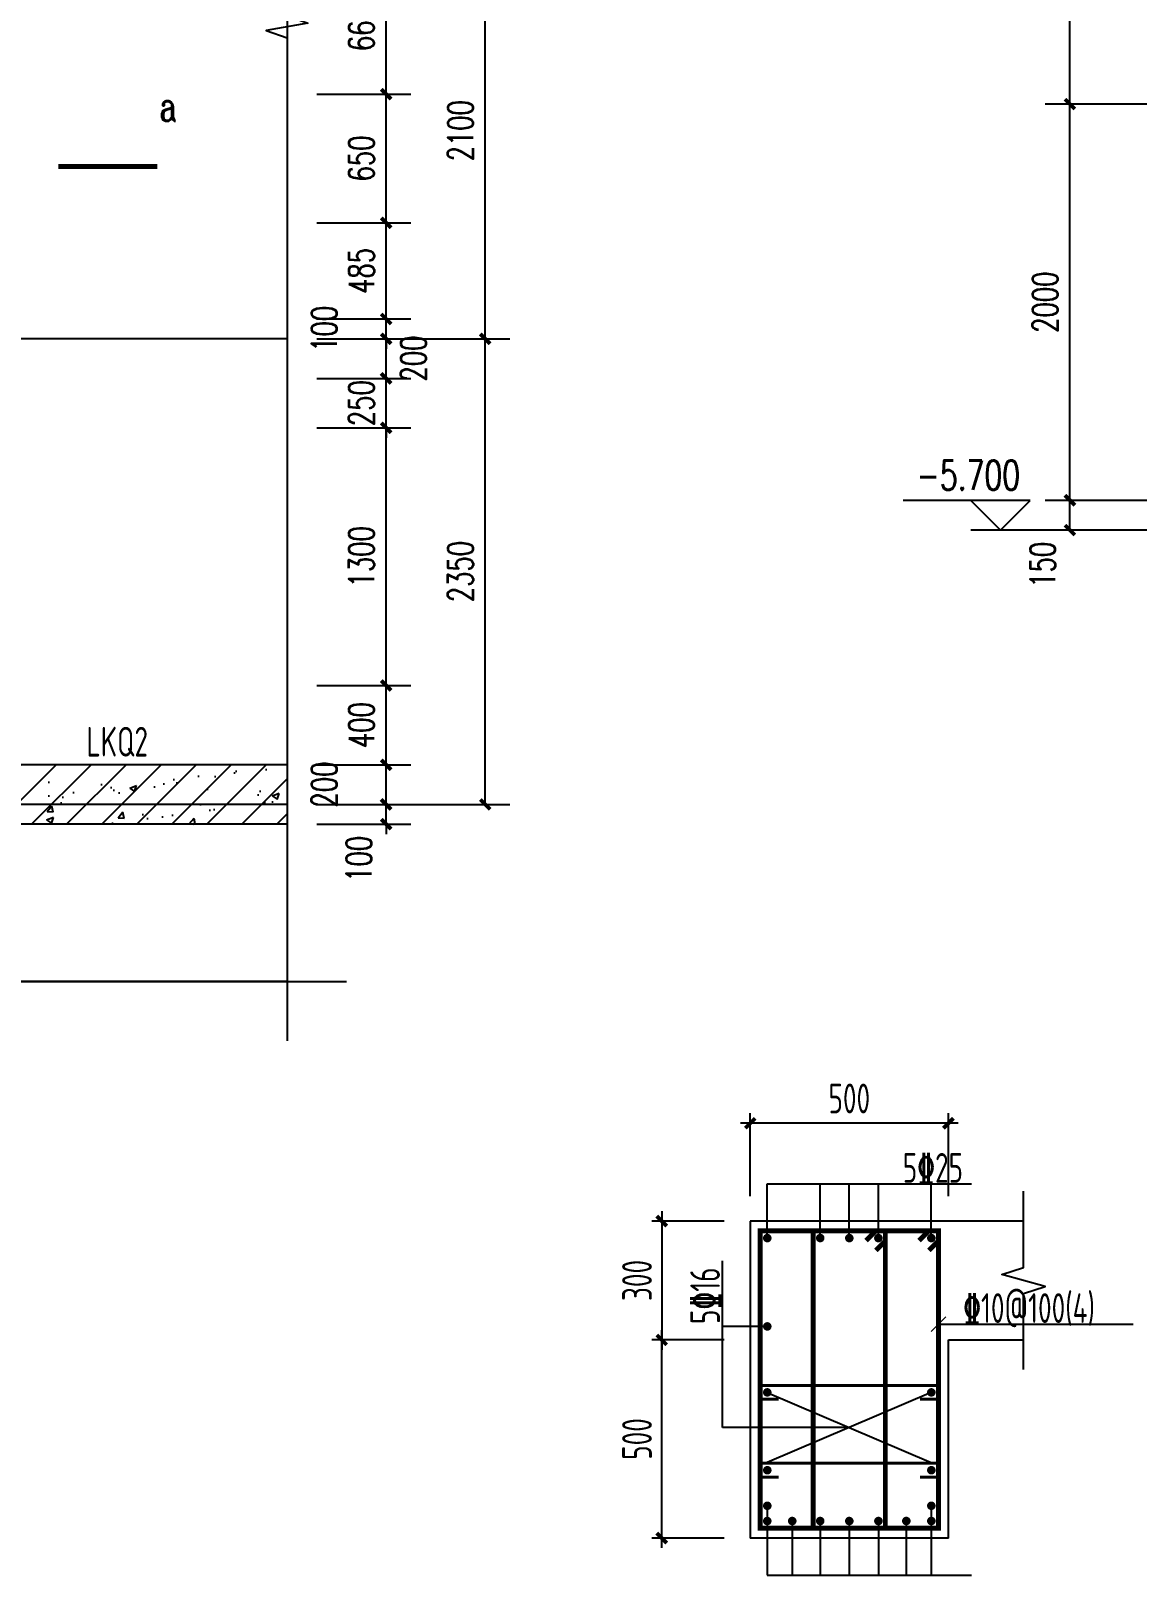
# Model space of a CAD drawing. Extents: x 37906 to 290206, y -18154 to 41246.
# Drawn here: x 220819 to 226403, y 25875 to 33668 of the extents above; entities that cross this region are included whole.
import ezdxf

# ---------------------------------------------------------------- set-up
doc = ezdxf.new("R2010")
doc.units = 0
doc.header["$LTSCALE"] = 1000
doc.header["$MEASUREMENT"] = 0
doc.linetypes.add('DOTE', pattern=[2.42, 2, -0.2, 0.02, -0.2])
for name, color, linetype in [('A-PUB_HATCH', 8, 'Continuous'), ('DIM', 3, 'Continuous'), ('DIM_ELEV', 3, 'Continuous'), ('DIM_SYMB', 3, 'Continuous'), ('DOTE', 1, 'DOTE'), ('PUB_DIM', 3, 'Continuous'), ('PUB_TEXT', 7, 'Continuous'), ('REIN', 1, 'Continuous'), ('RF-QT', 30, 'Continuous'), ('TEXT', 7, 'Continuous'), ('THIN', 7, 'Continuous')]:
    doc.layers.add(name, color=color, linetype=linetype)
doc.styles.add('_TCH_DIM', font='SIMPLEX', dxfattribs={"bigfont": 'GBCBIG'})
doc.styles.add('_TCH_DIM_T3', font='SIMPLEX', dxfattribs={"width": 0.705882, "bigfont": 'GBCBIG'})
doc.styles.add('_TCH_LABEL', font='COMPLEX', dxfattribs={"bigfont": 'GBCBIG'})
doc.styles.add('TSSD_Dimension', font='tssdeng.shx', dxfattribs={"width": 0.7, "bigfont": 'hztxt.shx'})
doc.styles.add('TSSD_Rein', font='tssdeng2.shx', dxfattribs={"width": 0.7, "bigfont": 'tssdchn.shx'})
doc.dimstyles.new('_TCH_ARCH&&50', dxfattribs={"dimtxt": 127.5, "dimasz": 50, "dimexe": 125, "dimexo": 150, "dimgap": 61.25, "dimtad": 1, "dimdec": 0, "dimrnd": 5, "dimzin": 0, "dimdsep": 46, "dimtxsty": '_TCH_DIM_T3', "dimblk": 'ARCHTICK', "dimcen": 0.09, "dimclrt": 7, "dimazin": 2, "dimtfac": 1, "dimtdec": 0, "dimtix": 1, "dimtmove": 2, "dimatfit": 3, "dimfxl": 1, "dimtolj": 1, "dimtzin": 0, "dimarcsym": 0})
doc.dimstyles.new('TSSD_50_50', dxfattribs={"dimtxt": 150, "dimasz": 50, "dimexe": 50, "dimexo": 125, "dimgap": 50, "dimtad": 1, "dimdec": 0, "dimzin": 0, "dimdsep": 46, "dimtxsty": 'TSSD_Dimension', "dimblk": 'ARCHTICK', "dimblk1": 'ARCHTICK', "dimblk2": 'ARCHTICK', "dimcen": 0, "dimdle": 50, "dimclrt": 7, "dimadec": 0, "dimazin": 0, "dimtfac": 1, "dimtdec": 0, "dimtix": 1, "dimtmove": 2, "dimatfit": 3, "dimfxl": 1, "dimtolj": 1, "dimtzin": 0, "dimarcsym": 0})

# ---------------------------------------------------------------- blocks, each defined once
blk = doc.blocks.new('_ArchTick')
at = {"color": 0, "linetype": 'ByBlock', "const_width": 0.4}
blk.add_lwpolyline([(-0.5, -0.5), (0.5, 0.5)], dxfattribs=at)
blk = doc.blocks.new('*D802')
at = {"layer": 'Defpoints', "color": 0}
for p in [(226063.6, 35998.9), (226653.7, 35998.9), (226653.7, 33298.9)]:
    blk.add_point(p, dxfattribs=at)
at = {"layer": 'PUB_DIM', "color": 0, "lineweight": -2}
for p, q in [((226503.7, 35998.9), (225938.6, 35998.9)), ((226063.6, 33298.9), (226063.6, 35998.9)), ((226503.7, 33298.9), (225938.6, 33298.9))]:
    blk.add_line(p, q, dxfattribs=at)
at = {"layer": 'PUB_DIM', "color": 0, "lineweight": -2, "xscale": 50, "yscale": 50, "zscale": 50}
for p, rotation in [((226063.6, 35998.9), 90), ((226063.6, 33298.9), 270)]:
    blk.add_blockref('_ArchTick', p, dxfattribs=dict(at, rotation=rotation))
at = {"layer": 'PUB_DIM', "color": 7, "insert": (225938.6, 34648.9), "char_height": 127.5, "attachment_point": 5, "rotation": 90, "style": '_TCH_DIM_T3'}
blk.add_mtext('\\A1;2700', dxfattribs=at)
blk = doc.blocks.new('*D803')
at = {"layer": 'Defpoints', "color": 0}
for p in [(226063.6, 33298.9), (226653.7, 33298.9), (226653.7, 31298.9)]:
    blk.add_point(p, dxfattribs=at)
at = {"layer": 'PUB_DIM', "color": 0, "lineweight": -2}
for p, q in [((226503.7, 33298.9), (225938.6, 33298.9)), ((226063.6, 31298.9), (226063.6, 33298.9)), ((226503.7, 31298.9), (225938.6, 31298.9))]:
    blk.add_line(p, q, dxfattribs=at)
at = {"layer": 'PUB_DIM', "color": 0, "lineweight": -2, "xscale": 50, "yscale": 50, "zscale": 50}
for p, rotation in [((226063.6, 33298.9), 90), ((226063.6, 31298.9), 270)]:
    blk.add_blockref('_ArchTick', p, dxfattribs=dict(at, rotation=rotation))
at = {"layer": 'PUB_DIM', "color": 7, "insert": (225938.6, 32298.9), "char_height": 127.5, "attachment_point": 5, "rotation": 90, "style": '_TCH_DIM_T3'}
blk.add_mtext('\\A1;2000', dxfattribs=at)
blk = doc.blocks.new('*D804')
at = {"layer": 'Defpoints', "color": 0}
for p in [(226063.6, 31298.9), (226653.7, 31298.9), (226653.7, 31148.9)]:
    blk.add_point(p, dxfattribs=at)
at = {"layer": 'PUB_DIM', "color": 0, "lineweight": -2}
for p, q in [((226503.7, 31298.9), (225938.6, 31298.9)), ((226063.6, 31148.9), (226063.6, 31298.9)), ((226503.7, 31148.9), (225938.6, 31148.9))]:
    blk.add_line(p, q, dxfattribs=at)
at = {"layer": 'PUB_DIM', "color": 0, "lineweight": -2, "xscale": 50, "yscale": 50, "zscale": 50}
for p, rotation in [((226063.6, 31298.9), 90), ((226063.6, 31148.9), 270)]:
    blk.add_blockref('_ArchTick', p, dxfattribs=dict(at, rotation=rotation))
at = {"layer": 'PUB_DIM', "color": 7, "insert": (225926.1, 30973.9), "char_height": 127.5, "attachment_point": 5, "rotation": 90, "style": '_TCH_DIM_T3'}
blk.add_mtext('\\A1;150', dxfattribs=at)
blk = doc.blocks.new('*D845')
at = {"layer": 'Defpoints', "color": 0}
for p in [(222112.5, 34014.3), (222612.5, 34014.3), (222112.5, 33349.1)]:
    blk.add_point(p, dxfattribs=at)
at = {"layer": 'PUB_DIM', "color": 0, "lineweight": -2}
for p, q in [((222262.5, 34014.3), (222737.5, 34014.3)), ((222612.5, 33349.1), (222612.5, 34014.3)), ((222262.5, 33349.1), (222737.5, 33349.1))]:
    blk.add_line(p, q, dxfattribs=at)
at = {"layer": 'PUB_DIM', "color": 0, "lineweight": -2, "xscale": 50, "yscale": 50, "zscale": 50}
for p, rotation in [((222612.5, 34014.3), 90), ((222612.5, 33349.1), 270)]:
    blk.add_blockref('_ArchTick', p, dxfattribs=dict(at, rotation=rotation))
at = {"layer": 'PUB_DIM', "color": 7, "insert": (222487.5, 33681.7), "char_height": 127.5, "attachment_point": 5, "rotation": 90, "style": '_TCH_DIM_T3'}
blk.add_mtext('\\A1;665', dxfattribs=at)
blk = doc.blocks.new('*D846')
at = {"layer": 'Defpoints', "color": 0}
for p in [(222112.5, 33349.1), (222612.5, 33349.1), (222112.5, 32699.1)]:
    blk.add_point(p, dxfattribs=at)
at = {"layer": 'PUB_DIM', "color": 0, "lineweight": -2}
for p, q in [((222262.5, 33349.1), (222737.5, 33349.1)), ((222612.5, 32699.1), (222612.5, 33349.1)), ((222262.5, 32699.1), (222737.5, 32699.1))]:
    blk.add_line(p, q, dxfattribs=at)
at = {"layer": 'PUB_DIM', "color": 0, "lineweight": -2, "xscale": 50, "yscale": 50, "zscale": 50}
for p, rotation in [((222612.5, 33349.1), 90), ((222612.5, 32699.1), 270)]:
    blk.add_blockref('_ArchTick', p, dxfattribs=dict(at, rotation=rotation))
at = {"layer": 'PUB_DIM', "color": 7, "insert": (222487.5, 33024.1), "char_height": 127.5, "attachment_point": 5, "rotation": 90, "style": '_TCH_DIM_T3'}
blk.add_mtext('\\A1;650', dxfattribs=at)
blk = doc.blocks.new('*D847')
at = {"layer": 'Defpoints', "color": 0}
for p in [(222112.5, 32699.1), (222612.5, 32699.1), (222112.5, 32214.3)]:
    blk.add_point(p, dxfattribs=at)
at = {"layer": 'PUB_DIM', "color": 0, "lineweight": -2}
for p, q in [((222262.5, 32699.1), (222737.5, 32699.1)), ((222612.5, 32214.3), (222612.5, 32699.1)), ((222262.5, 32214.3), (222737.5, 32214.3))]:
    blk.add_line(p, q, dxfattribs=at)
at = {"layer": 'PUB_DIM', "color": 0, "lineweight": -2, "xscale": 50, "yscale": 50, "zscale": 50}
for p, rotation in [((222612.5, 32699.1), 90), ((222612.5, 32214.3), 270)]:
    blk.add_blockref('_ArchTick', p, dxfattribs=dict(at, rotation=rotation))
at = {"layer": 'PUB_DIM', "color": 7, "insert": (222487.5, 32456.7), "char_height": 127.5, "attachment_point": 5, "rotation": 90, "style": '_TCH_DIM_T3'}
blk.add_mtext('\\A1;485', dxfattribs=at)
blk = doc.blocks.new('*D848')
at = {"layer": 'Defpoints', "color": 0}
for p in [(222112.5, 32214.3), (222612.5, 32214.3), (222112.5, 32114.3)]:
    blk.add_point(p, dxfattribs=at)
at = {"layer": 'PUB_DIM', "color": 0, "lineweight": -2}
for p, q in [((222262.5, 32214.3), (222737.5, 32214.3)), ((222612.5, 32214.3), (222612.5, 32264.3)), ((222612.5, 32114.3), (222612.5, 32214.3)), ((222262.5, 32114.3), (222737.5, 32114.3)), ((222612.5, 32114.3), (222612.5, 32064.3))]:
    blk.add_line(p, q, dxfattribs=at)
at = {"layer": 'PUB_DIM', "color": 0, "lineweight": -2, "xscale": 50, "yscale": 50, "zscale": 50}
for p, rotation in [((222612.5, 32214.3), 270), ((222612.5, 32114.3), 90)]:
    blk.add_blockref('_ArchTick', p, dxfattribs=dict(at, rotation=rotation))
at = {"layer": 'PUB_DIM', "color": 7, "insert": (222300, 32164.3), "char_height": 127.5, "attachment_point": 5, "rotation": 90, "style": '_TCH_DIM_T3'}
blk.add_mtext('\\A1;100', dxfattribs=at)
blk = doc.blocks.new('*D849')
at = {"layer": 'Defpoints', "color": 0}
for p in [(222112.5, 32114.3), (222612.5, 32114.3), (222112.5, 31914.3)]:
    blk.add_point(p, dxfattribs=at)
at = {"layer": 'PUB_DIM', "color": 0, "lineweight": -2}
for p, q in [((222262.5, 32114.3), (222737.5, 32114.3)), ((222612.5, 31914.3), (222612.5, 32114.3)), ((222262.5, 31914.3), (222737.5, 31914.3))]:
    blk.add_line(p, q, dxfattribs=at)
at = {"layer": 'PUB_DIM', "color": 0, "lineweight": -2, "xscale": 50, "yscale": 50, "zscale": 50}
for p, rotation in [((222612.5, 32114.3), 90), ((222612.5, 31914.3), 270)]:
    blk.add_blockref('_ArchTick', p, dxfattribs=dict(at, rotation=rotation))
at = {"layer": 'PUB_DIM', "color": 7, "insert": (222750, 32014.3), "char_height": 127.5, "attachment_point": 5, "rotation": 90, "style": '_TCH_DIM_T3'}
blk.add_mtext('\\A1;200', dxfattribs=at)
blk = doc.blocks.new('*D850')
at = {"layer": 'Defpoints', "color": 0}
for p in [(222112.5, 31914.3), (222612.5, 31914.3), (222112.5, 31664.3)]:
    blk.add_point(p, dxfattribs=at)
at = {"layer": 'PUB_DIM', "color": 0, "lineweight": -2}
for p, q in [((222612.5, 31914.3), (222612.5, 31964.3)), ((222262.5, 31914.3), (222737.5, 31914.3)), ((222612.5, 31664.3), (222612.5, 31914.3)), ((222262.5, 31664.3), (222737.5, 31664.3)), ((222612.5, 31664.3), (222612.5, 31614.3))]:
    blk.add_line(p, q, dxfattribs=at)
at = {"layer": 'PUB_DIM', "color": 0, "lineweight": -2, "xscale": 50, "yscale": 50, "zscale": 50}
for p, rotation in [((222612.5, 31914.3), 270), ((222612.5, 31664.3), 90)]:
    blk.add_blockref('_ArchTick', p, dxfattribs=dict(at, rotation=rotation))
at = {"layer": 'PUB_DIM', "color": 7, "insert": (222487.5, 31789.3), "char_height": 127.5, "attachment_point": 5, "rotation": 90, "style": '_TCH_DIM_T3'}
blk.add_mtext('\\A1;250', dxfattribs=at)
blk = doc.blocks.new('*D851')
at = {"layer": 'Defpoints', "color": 0}
for p in [(222112.5, 31664.3), (222612.5, 31664.3), (222112.5, 30364.3)]:
    blk.add_point(p, dxfattribs=at)
at = {"layer": 'PUB_DIM', "color": 0, "lineweight": -2}
for p, q in [((222262.5, 31664.3), (222737.5, 31664.3)), ((222612.5, 30364.3), (222612.5, 31664.3)), ((222262.5, 30364.3), (222737.5, 30364.3))]:
    blk.add_line(p, q, dxfattribs=at)
at = {"layer": 'PUB_DIM', "color": 0, "lineweight": -2, "xscale": 50, "yscale": 50, "zscale": 50}
for p, rotation in [((222612.5, 31664.3), 90), ((222612.5, 30364.3), 270)]:
    blk.add_blockref('_ArchTick', p, dxfattribs=dict(at, rotation=rotation))
at = {"layer": 'PUB_DIM', "color": 7, "insert": (222487.5, 31014.3), "char_height": 127.5, "attachment_point": 5, "rotation": 90, "style": '_TCH_DIM_T3'}
blk.add_mtext('\\A1;1300', dxfattribs=at)
blk = doc.blocks.new('*D852')
at = {"layer": 'Defpoints', "color": 0}
for p in [(222112.5, 30364.3), (222612.5, 30364.3), (222112.5, 29964.3)]:
    blk.add_point(p, dxfattribs=at)
at = {"layer": 'PUB_DIM', "color": 0, "lineweight": -2}
for p, q in [((222262.5, 30364.3), (222737.5, 30364.3)), ((222612.5, 29964.3), (222612.5, 30364.3)), ((222262.5, 29964.3), (222737.5, 29964.3))]:
    blk.add_line(p, q, dxfattribs=at)
at = {"layer": 'PUB_DIM', "color": 0, "lineweight": -2, "xscale": 50, "yscale": 50, "zscale": 50}
for p, rotation in [((222612.5, 30364.3), 90), ((222612.5, 29964.3), 270)]:
    blk.add_blockref('_ArchTick', p, dxfattribs=dict(at, rotation=rotation))
at = {"layer": 'PUB_DIM', "color": 7, "insert": (222487.5, 30164.3), "char_height": 127.5, "attachment_point": 5, "rotation": 90, "style": '_TCH_DIM_T3'}
blk.add_mtext('\\A1;400', dxfattribs=at)
blk = doc.blocks.new('*D853')
at = {"layer": 'Defpoints', "color": 0}
for p in [(222112.5, 29964.3), (222612.5, 29964.3), (222112.5, 29764.3)]:
    blk.add_point(p, dxfattribs=at)
at = {"layer": 'PUB_DIM', "color": 0, "lineweight": -2}
for p, q in [((222262.5, 29964.3), (222737.5, 29964.3)), ((222612.5, 29764.3), (222612.5, 29964.3)), ((222262.5, 29764.3), (222737.5, 29764.3))]:
    blk.add_line(p, q, dxfattribs=at)
at = {"layer": 'PUB_DIM', "color": 0, "lineweight": -2, "xscale": 50, "yscale": 50, "zscale": 50}
for p, rotation in [((222612.5, 29964.3), 90), ((222612.5, 29764.3), 270)]:
    blk.add_blockref('_ArchTick', p, dxfattribs=dict(at, rotation=rotation))
at = {"layer": 'PUB_DIM', "color": 7, "insert": (222300, 29864.3), "char_height": 127.5, "attachment_point": 5, "rotation": 90, "style": '_TCH_DIM_T3'}
blk.add_mtext('\\A1;200', dxfattribs=at)
blk = doc.blocks.new('*D854')
at = {"layer": 'Defpoints', "color": 0}
for p in [(222112.5, 29764.3), (222612.5, 29764.3), (222112.5, 29664.3)]:
    blk.add_point(p, dxfattribs=at)
at = {"layer": 'PUB_DIM', "color": 0, "lineweight": -2}
for p, q in [((222612.5, 29764.3), (222612.5, 29814.3)), ((222262.5, 29764.3), (222737.5, 29764.3)), ((222612.5, 29664.3), (222612.5, 29764.3)), ((222262.5, 29664.3), (222737.5, 29664.3)), ((222612.5, 29664.3), (222612.5, 29614.3))]:
    blk.add_line(p, q, dxfattribs=at)
at = {"layer": 'PUB_DIM', "color": 0, "lineweight": -2, "xscale": 50, "yscale": 50, "zscale": 50}
for p, rotation in [((222612.5, 29764.3), 270), ((222612.5, 29664.3), 90)]:
    blk.add_blockref('_ArchTick', p, dxfattribs=dict(at, rotation=rotation))
at = {"layer": 'PUB_DIM', "color": 7, "insert": (222475, 29489.3), "char_height": 127.5, "attachment_point": 5, "rotation": 90, "style": '_TCH_DIM_T3'}
blk.add_mtext('\\A1;100', dxfattribs=at)
blk = doc.blocks.new('*D878')
at = {"layer": 'Defpoints', "color": 0}
for p in [(222112.5, 32114.3), (223112.5, 32114.3), (222112.5, 29764.3)]:
    blk.add_point(p, dxfattribs=at)
at = {"layer": 'PUB_DIM', "color": 0, "lineweight": -2}
for p, q in [((222262.5, 32114.3), (223237.5, 32114.3)), ((223112.5, 29764.3), (223112.5, 32114.3)), ((222262.5, 29764.3), (223237.5, 29764.3))]:
    blk.add_line(p, q, dxfattribs=at)
at = {"layer": 'PUB_DIM', "color": 0, "lineweight": -2, "xscale": 50, "yscale": 50, "zscale": 50}
for p, rotation in [((223112.5, 32114.3), 90), ((223112.5, 29764.3), 270)]:
    blk.add_blockref('_ArchTick', p, dxfattribs=dict(at, rotation=rotation))
at = {"layer": 'PUB_DIM', "color": 7, "insert": (222987.5, 30939.3), "char_height": 127.5, "attachment_point": 5, "rotation": 90, "style": '_TCH_DIM_T3'}
blk.add_mtext('\\A1;2350', dxfattribs=at)
blk = doc.blocks.new('*D879')
at = {"layer": 'Defpoints', "color": 0}
for p in [(222112.5, 34214.3), (223112.5, 34214.3), (222112.5, 32114.3)]:
    blk.add_point(p, dxfattribs=at)
at = {"layer": 'PUB_DIM', "color": 0, "lineweight": -2}
for p, q in [((222262.5, 34214.3), (223237.5, 34214.3)), ((223112.5, 32114.3), (223112.5, 34214.3)), ((222262.5, 32114.3), (223237.5, 32114.3))]:
    blk.add_line(p, q, dxfattribs=at)
at = {"layer": 'PUB_DIM', "color": 0, "lineweight": -2, "xscale": 50, "yscale": 50, "zscale": 50}
for p, rotation in [((223112.5, 34214.3), 90), ((223112.5, 32114.3), 270)]:
    blk.add_blockref('_ArchTick', p, dxfattribs=dict(at, rotation=rotation))
at = {"layer": 'PUB_DIM', "color": 7, "insert": (222987.5, 33164.3), "char_height": 127.5, "attachment_point": 5, "rotation": 90, "style": '_TCH_DIM_T3'}
blk.add_mtext('\\A1;2100', dxfattribs=at)
blk = doc.blocks.new('*D1260')
at = {"layer": 'Defpoints', "color": 0}
for p in [(224450.2, 28155.2), (224450.2, 27661.6, -342.8), (225450.2, 27661.6, -274.3)]:
    blk.add_point(p, dxfattribs=at)
at = {"layer": 'DIM', "color": 0, "lineweight": -2}
for p, q in [((225500.2, 28155.2), (224400.2, 28155.2)), ((224450.2, 27786.6), (224450.2, 28205.2)), ((225450.2, 27786.6), (225450.2, 28205.2))]:
    blk.add_line(p, q, dxfattribs=at)
at = {"layer": 'DIM', "color": 0, "lineweight": -2, "xscale": 50, "yscale": 50, "zscale": 50, "rotation": 180}
blk.add_blockref('_ArchTick', (224450.2, 28155.2), dxfattribs=at)
at = {"layer": 'DIM', "color": 0, "lineweight": -2, "xscale": 50, "yscale": 50, "zscale": 50}
blk.add_blockref('_ArchTick', (225450.2, 28155.2), dxfattribs=at)
at = {"layer": 'DIM', "color": 7, "insert": (224950.2, 28280.2), "char_height": 150, "attachment_point": 5, "style": 'TSSD_Dimension'}
blk.add_mtext('\\A1;500', dxfattribs=at)
blk = doc.blocks.new('*D1261')
at = {"layer": 'Defpoints', "color": 0}
for p in [(224003.6, 27061.6), (224443.5, 27061.6, -342.8), (224443.5, 26061.6, -274.3)]:
    blk.add_point(p, dxfattribs=at)
at = {"layer": 'DIM', "color": 0, "lineweight": -2}
for p, q in [((224318.5, 27061.6), (223953.6, 27061.6)), ((224003.6, 26011.6), (224003.6, 27111.6)), ((224318.5, 26061.6), (223953.6, 26061.6))]:
    blk.add_line(p, q, dxfattribs=at)
at = {"layer": 'DIM', "color": 0, "lineweight": -2, "xscale": 50, "yscale": 50, "zscale": 50}
for p, rotation in [((224003.6, 27061.6), 90), ((224003.6, 26061.6), 270)]:
    blk.add_blockref('_ArchTick', p, dxfattribs=dict(at, rotation=rotation))
at = {"layer": 'DIM', "color": 7, "insert": (223878.6, 26561.6), "char_height": 150, "attachment_point": 5, "rotation": 90, "style": 'TSSD_Dimension'}
blk.add_mtext('\\A1;500', dxfattribs=at)
blk = doc.blocks.new('*D1262')
at = {"layer": 'Defpoints', "color": 0}
for p in [(224443.5, 27661.6, -240), (224003.6, 27061.6), (224443.5, 27061.6, -342.8)]:
    blk.add_point(p, dxfattribs=at)
at = {"layer": 'DIM', "color": 0, "lineweight": -2}
for p, q in [((224003.6, 27711.6), (224003.6, 27011.6)), ((224318.5, 27661.6), (223953.6, 27661.6)), ((224318.5, 27061.6), (223953.6, 27061.6))]:
    blk.add_line(p, q, dxfattribs=at)
at = {"layer": 'DIM', "color": 0, "lineweight": -2, "xscale": 50, "yscale": 50, "zscale": 50}
for p, rotation in [((224003.6, 27661.6), 90), ((224003.6, 27061.6), 270)]:
    blk.add_blockref('_ArchTick', p, dxfattribs=dict(at, rotation=rotation))
at = {"layer": 'DIM', "color": 7, "insert": (223878.6, 27361.6), "char_height": 150, "attachment_point": 5, "rotation": 90, "style": 'TSSD_Dimension'}
blk.add_mtext('\\A1;300', dxfattribs=at)

msp = doc.modelspace()

# ---------------------------------------------------------------- hatches: boundary and pattern name
at = {"layer": 'A-PUB_HATCH'}
h = msp.add_hatch(dxfattribs=at)
h.set_pattern_fill('钢筋混凝土', color=256, scale=50, style=0)
h.set_pattern_definition([(45, (-1535651.9, 5424.18), (-88.388348, 88.388348), []), (50, (-1535651.9, 5424.18), (358.63009, -31.376067), [37.5, -412.5]), (355, (-1535651.9, 5424.2), (-69.37567, 376.09607), [30, -330]), (100.4514, (-1535622, 5421.57), (289.25469, 344.71977), [31.870095, -350.571056]), (46.1842, (-1535651.9, 5524.2), (533.62052, -82.75951), [56.25, -618.75]), (96.6356, (-1535607.43, 5517.3), (467.33135, 487.05894), [47.80514, -525.8565]), (351.1842, (-1535651.9, 5524.2), (467.33097, 487.0593), [45, -495]), (21, (-1535601.9, 5499.18), (298.453526, -201.309445), [37.5, -412.5]), (326, (-1535601.9, 5499.2), (121.657666, 362.57502), [30, -330]), (71.4514, (-1535577.03, 5482.4), (420.111314, 161.26525), [31.870095, -350.571056]), (37.5, (-1535651.9, 5424.18), (6.079928, 166.446927), [0, -326, 0, -335, 0, -331.25]), (7.5, (-1535651.9, 5424.18), (131.534769, 197.205856), [0, -191, 0, -318.5, 0, -126.25]), (327.5, (-1535763.4, 5424.18), (266.911218, -11.277436), [0, -125, 0, -390, 0, -517.5]), (317.5, (-1535813.4, 5424.18), (291.593085, 50.05249), [0, -162.5, 0, -259, 0, -367.5])])
h.paths.add_polyline_path([(220592.9, 29964.3), (220592.9, 29664.3), (222112.5, 29664.3), (222112.5, 29964.3)])

# ---------------------------------------------------------------- linework, layer by layer
for p, q in [((224536.2, 27575.6), (224536.2, 27848.6)), ((224536.2, 27848.6), (225566.5, 27848.6)), ((224803.4, 27575.6), (224803.4, 27848.6)), ((224950.2, 27575.6), (224950.2, 27848.6)), ((225097, 27575.6), (225097, 27848.6)), ((225364.2, 27575.6), (225364.2, 27848.6)), ((224450.2, 27661.6), (224450.2, 26061.6)), ((225829.2, 27661.6), (224450.2, 27661.6)), ((224310.2, 26619.6), (224310.2, 27460.2)), ((224536.2, 27129.8), (224310.2, 27129.8)), ((225400.2, 27140.9), (226383, 27140.9)), ((225450.2, 26061.6), (225450.2, 27061.6)), ((225450.2, 27061.6), (225829.2, 27061.6)), ((224536.2, 26796.9), (225364.2, 26442.3)), ((225364.2, 26796.9), (224536.2, 26442.3)), ((224950.2, 26619.6), (224310.2, 26619.6)), ((224536.2, 26224.5), (224536.2, 25874.6)), ((225364.2, 26224.5), (225364.2, 25874.6)), ((224662.3, 26147.6), (224662.3, 25874.6)), ((224803.4, 26147.6), (224803.4, 25874.6)), ((224950.2, 26147.6), (224950.2, 25874.6)), ((225097, 26147.6), (225097, 25874.6)), ((225238, 26147.6), (225238, 25874.6)), ((225450.2, 26061.6), (224450.2, 26061.6)), ((224536.2, 25874.6), (225566.5, 25874.6))]:
    msp.add_line(p, q)
msp.add_lwpolyline([(209559.3, 38507.7), (222112.5, 38507.7), (222112.5, 28870.6), (209559.3, 28870.6)], close=True)
at = {"const_width": 25}
msp.add_lwpolyline([(225400.2, 27611.6), (225400.2, 26111.6), (224500.2, 26111.6), (224500.2, 27611.6)], close=True, dxfattribs=at)
for points, const_width in [([(224768.4, 27611.6), (224768.4, 26111.6)], 25), ([(225035, 27563.6), (225083, 27611.6)], 25), ([(225132, 27611.6), (225132, 26111.6)], 25), ([(225302.2, 27563.6), (225350.2, 27611.6)], 25), ([(225085, 27513.6), (225133, 27561.6)], 25), ([(225352.2, 27513.6), (225400.2, 27561.6)], 25), ([(225362.8, 27103.5), (225437.6, 27178.3)], 5), ([(224500.2, 26832), (225400.2, 26832)], 15), ([(224593.2, 26761.9), (224500.2, 26761.9)], 15), ([(225307.2, 26761.9), (225400.2, 26761.9)], 15), ([(224500.2, 26439.1), (225400.2, 26439.1)], 15), ([(224593.2, 26369), (224500.2, 26369)], 15), ([(225307.2, 26369), (225400.2, 26369)], 15)]:
    msp.add_lwpolyline(points, dxfattribs=dict(const_width=const_width))
at = {"layer": 'DIM_ELEV'}
for p, q in [((225863.6, 31298.9), (225222.7, 31298.9)), ((225713.6, 31148.9), (225563.6, 31298.9)), ((225713.6, 31148.9), (225863.6, 31298.9)), ((226063.6, 31148.9), (225563.6, 31148.9))]:
    msp.add_line(p, q, dxfattribs=at)
at = {"layer": 'DIM_SYMB'}
for points in [[(222112.5, 38807.7), (222112.5, 33745.4), (222217.5, 33707.2), (222007.5, 33670.1), (222112.5, 33632.9), (222112.5, 28570.6)], [(209259.3, 28870.6), (215779.6, 28870.6), (215817.9, 28975.6), (215854.9, 28765.6), (215892.1, 28870.6), (222412.5, 28870.6)]]:
    msp.add_lwpolyline(points, dxfattribs=at)
at = {"layer": 'DIM_SYMB', "const_width": 25}
msp.add_lwpolyline([(220958.2, 32983.4), (221458.2, 32983.4)], dxfattribs=at)
at = {"layer": 'DOTE'}
for p, q in [((222112.5, 32114.3), (209559.3, 32114.3)), ((222112.5, 29764.3), (209559.3, 29764.3))]:
    msp.add_line(p, q, dxfattribs=at)
at = {"layer": 'REIN', "ltscale": 0.5, "const_width": 21.6}
for points in [[(224525.4, 27575.6, -1), (224547, 27575.6, -1)], [(224792.6, 27575.6, -1), (224814.2, 27575.6, -1)], [(224961, 27575.6, 1), (224939.4, 27575.6, 1)], [(225107.8, 27575.6, 1), (225086.2, 27575.6, 1)], [(225375, 27575.6, 1), (225353.4, 27575.6, 1)], [(224525.4, 27129.8, -1), (224547, 27129.8, -1)], [(224525.4, 26796.9, 1), (224547, 26796.9, 1)], [(225375, 26796.9, -1), (225353.4, 26796.9, -1)], [(224525.4, 26404, 1), (224547, 26404, 1)], [(225375, 26404, -1), (225353.4, 26404, -1)], [(224525.4, 26224.5, 1), (224547, 26224.5, 1)], [(225375, 26224.5, -1), (225353.4, 26224.5, -1)], [(224525.4, 26147.6, 1), (224547, 26147.6, 1)], [(224673.1, 26147.6, -1), (224651.5, 26147.6, -1)], [(224792.6, 26147.6, 1), (224814.2, 26147.6, 1)], [(224961, 26147.6, -1), (224939.4, 26147.6, -1)], [(225107.8, 26147.6, -1), (225086.2, 26147.6, -1)], [(225227.2, 26147.6, 1), (225248.8, 26147.6, 1)], [(225375, 26147.6, -1), (225353.4, 26147.6, -1)]]:
    msp.add_lwpolyline(points, format="xyb", close=True, dxfattribs=at)
at = {"layer": 'RF-QT'}
for p, q in [((222112.5, 29964.3), (217717.9, 29964.3)), ((222112.5, 29964.3), (222112.5, 29664.3)), ((222112.5, 29664.3), (216317.9, 29664.3))]:
    msp.add_line(p, q, dxfattribs=at)
at = {"layer": 'THIN'}
msp.add_lwpolyline([(225829.2, 26911.6), (225829.2, 27296.6), (225939.2, 27331.6), (225719.2, 27391.6), (225829.2, 27426.6), (225829.2, 27811.6)], dxfattribs=at)

# ---------------------------------------------------------------- texts
at = {"layer": 'PUB_TEXT', "width": 0.705882}
for s, height, style, p in [('a', 148.8, '_TCH_LABEL', (221468.6, 33213.7)), ('-5.700', 148.75, '_TCH_DIM', (225290.2, 31351.4))]:
    msp.add_text(s, height=height, dxfattribs=dict(at, style=style)).set_placement(p)
at = {"layer": 'TEXT', "color": 4, "ltscale": 100, "style": 'TSSD_Rein', "width": 0.7}
msp.add_text('LKQ2', height=150, dxfattribs=at).set_placement((221099.6, 30005.8))
at = {"layer": 'TEXT', "ltscale": 100, "style": 'TSSD_Rein', "width": 0.7}
for s, p in [('5%%13225', (225220, 27855.1)), ('%%13210@100(4)', (225525, 27147.3))]:
    msp.add_text(s, height=150, dxfattribs=at).set_placement(p)
msp.add_text('5%%13216', height=150, rotation=90, dxfattribs=at).set_placement((224297.1, 27141.7))

# ---------------------------------------------------------------- dimensions: what is measured, and where the dimension line sits
at = {"layer": 'DIM'}
for base, p1, p2, angle, picture, middle in [((224450.2, 28155.2, 274.3), (225450.2, 27661.6), (224450.2, 27661.6, -68.6), 180, '*D1260', (224950.2, 28280.2, 274.3)), ((224003.6, 27061.6, 274.3), (224443.5, 27661.6, 34.3), (224443.5, 27061.6, -68.6), 270, '*D1262', (223878.6, 27361.6, 274.3)), ((224003.6, 27061.6, 274.3), (224443.5, 26061.6), (224443.5, 27061.6, -68.6), 90, '*D1261', (223878.6, 26561.6, 274.3))]:
    dim = msp.add_linear_dim(base=base, p1=p1, p2=p2, angle=angle, dimstyle='TSSD_50_50', override={"dimlfac": 0.5}, dxfattribs=at)
    dim.commit()
    dim.dimension.update_dxf_attribs({"geometry": picture, "text_midpoint": middle})
at = {"layer": 'PUB_DIM'}
for p1, p2, distance, picture, middle in [((226653.7, 33298.9), (226653.7, 35998.9), 590.1, '*D802', (225938.6, 34648.9)), ((222112.5, 32114.3), (222112.5, 34214.3), -1000, '*D879', (222987.5, 33164.3)), ((222112.5, 33349.1), (222112.5, 34014.3), -500, '*D845', (222487.5, 33681.7)), ((222112.5, 32699.1), (222112.5, 33349.1), -500, '*D846', (222487.5, 33024.1)), ((226653.7, 31298.9), (226653.7, 33298.9), 590.1, '*D803', (225938.6, 32298.9)), ((222112.5, 32214.3), (222112.5, 32699.1), -500, '*D847', (222487.5, 32456.7)), ((222112.5, 29764.3), (222112.5, 32114.3), -1000, '*D878', (222987.5, 30939.3)), ((222112.5, 31664.3), (222112.5, 31914.3), -500, '*D850', (222487.5, 31789.3)), ((222112.5, 30364.3), (222112.5, 31664.3), -500, '*D851', (222487.5, 31014.3)), ((222112.5, 29964.3), (222112.5, 30364.3), -500, '*D852', (222487.5, 30164.3))]:
    dim = msp.add_aligned_dim(p1=p1, p2=p2, distance=distance, dimstyle='_TCH_ARCH&&50', dxfattribs=at)
    dim.commit()
    dim.dimension.update_dxf_attribs({"geometry": picture, "text_midpoint": middle})
for base, p1, p2, picture, middle in [((222612.5, 32214.3), (222112.5, 32114.3), (222112.5, 32214.3), '*D848', (222300, 32164.3)), ((222612.5, 32114.3), (222112.5, 31914.3), (222112.5, 32114.3), '*D849', (222750, 32014.3)), ((226063.6, 31298.9), (226653.7, 31148.9), (226653.7, 31298.9), '*D804', (225926.1, 30973.9)), ((222612.5, 29964.3), (222112.5, 29764.3), (222112.5, 29964.3), '*D853', (222300, 29864.3)), ((222612.5, 29764.3), (222112.5, 29664.3), (222112.5, 29764.3), '*D854', (222475, 29489.3))]:
    dim = msp.add_linear_dim(base=base, p1=p1, p2=p2, angle=90, dimstyle='_TCH_ARCH&&50', dxfattribs=at)
    dim.commit()
    dim.dimension.update_dxf_attribs({"geometry": picture, "text_midpoint": middle, "dimtype": 161})

doc.saveas('drawing.dxf')
